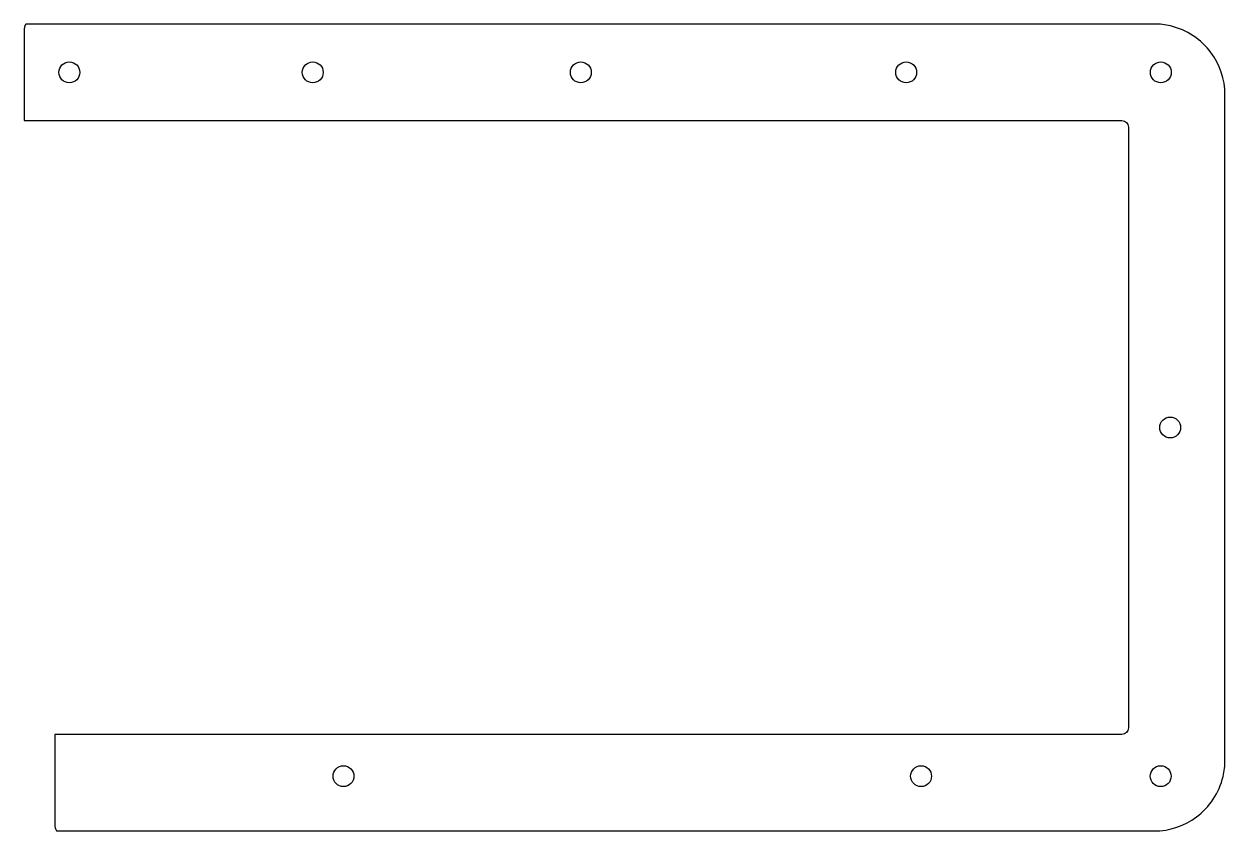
# Model space of a CAD drawing. Header units: millimetres. Extents: x 414 to 600, y -139 to -14.
import ezdxf

# ---------------------------------------------------------------- set-up
doc = ezdxf.new("R2010")
doc.units = ezdxf.units.MM
doc.layers.get('0').update_dxf_attribs({"linetype": 'CONTINUOUS'})

msp = doc.modelspace()

# ---------------------------------------------------------------- linework, layer by layer
for p, q in [((413.8, -14.75), (413.8, -28.75)), ((589.25, -13.75), (414.07, -13.75)), ((600.25, -128), (600.25, -24.75)), ((413.8, -28.75), (584.25, -28.75)), ((585.25, -29.75), (585.25, -123)), ((584.25, -124), (418.57, -124)), ((418.57, -124), (418.57, -138)), ((418.83, -139), (589.25, -139))]:
    msp.add_line(p, q)
for centre in [(420.84, -21.25), (458.63, -21.25), (500.24, -21.25), (550.76, -21.25), (590.29, -21.25), (591.75, -76.37), (463.4, -130.5), (553.07, -130.5), (590.27, -130.5)]:
    msp.add_circle(centre, 1.62)
for centre, start, end in [((415.8, -14.75), 150, 180), ((420.57, -138), 180, 210)]:
    msp.add_arc(centre, 2, start, end)
for points, knots in [([(600.25, -24.75), (600.25, -22.32), (599.43, -20), (598.07, -18.17), (596.55, -16.14), (594.36, -14.65), (591.79, -14.05), (590.97, -13.85), (590.12, -13.75), (589.25, -13.75)], [16, 16, 16, 16, 16.405623, 16.405623, 16.405623, 16.855638, 16.855638, 16.855638, 17, 17, 17, 17]), ([(589.25, -139), (591.68, -139), (594.01, -138.18), (595.83, -136.82), (597.86, -135.3), (599.35, -133.1), (599.96, -130.54), (600.15, -129.72), (600.25, -128.86), (600.25, -128)], [14, 14, 14, 14, 14.405623, 14.405623, 14.405623, 14.855638, 14.855638, 14.855638, 15, 15, 15, 15])]:
    msp.add_open_spline(points, degree=3, knots=knots)
for points in [[(584.25, -28.75), (584.8, -28.75), (585.25, -29.2), (585.25, -29.75)], [(585.25, -123), (585.25, -123.55), (584.8, -124), (584.25, -124)]]:
    msp.add_open_spline(points, degree=3)

doc.saveas('drawing.dxf')
